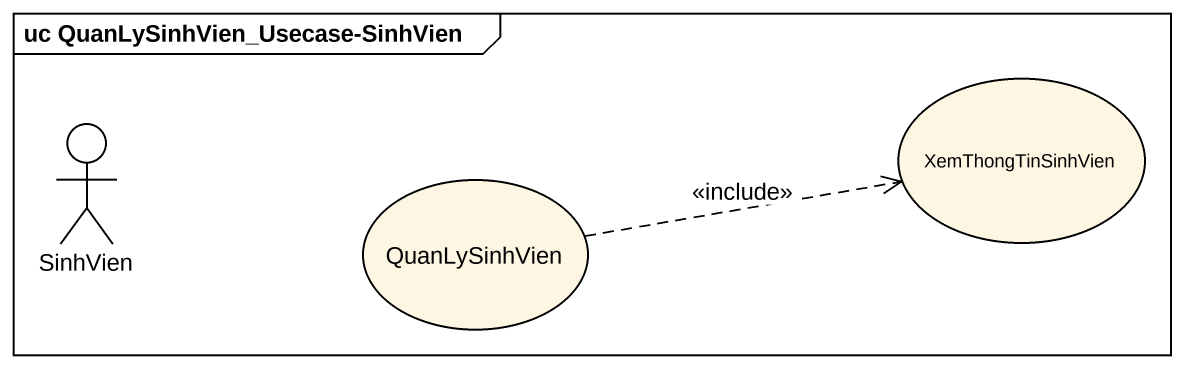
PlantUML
@startuml
mainframe uc QuanLySinhVien_Usecase-SinhVien
actor SinhVien
usecase XemThongTinSinhVien
usecase QuanLySinhVien
QuanLySinhVien .right.> XemThongTinSinhVien : <<include>>
@enduml
